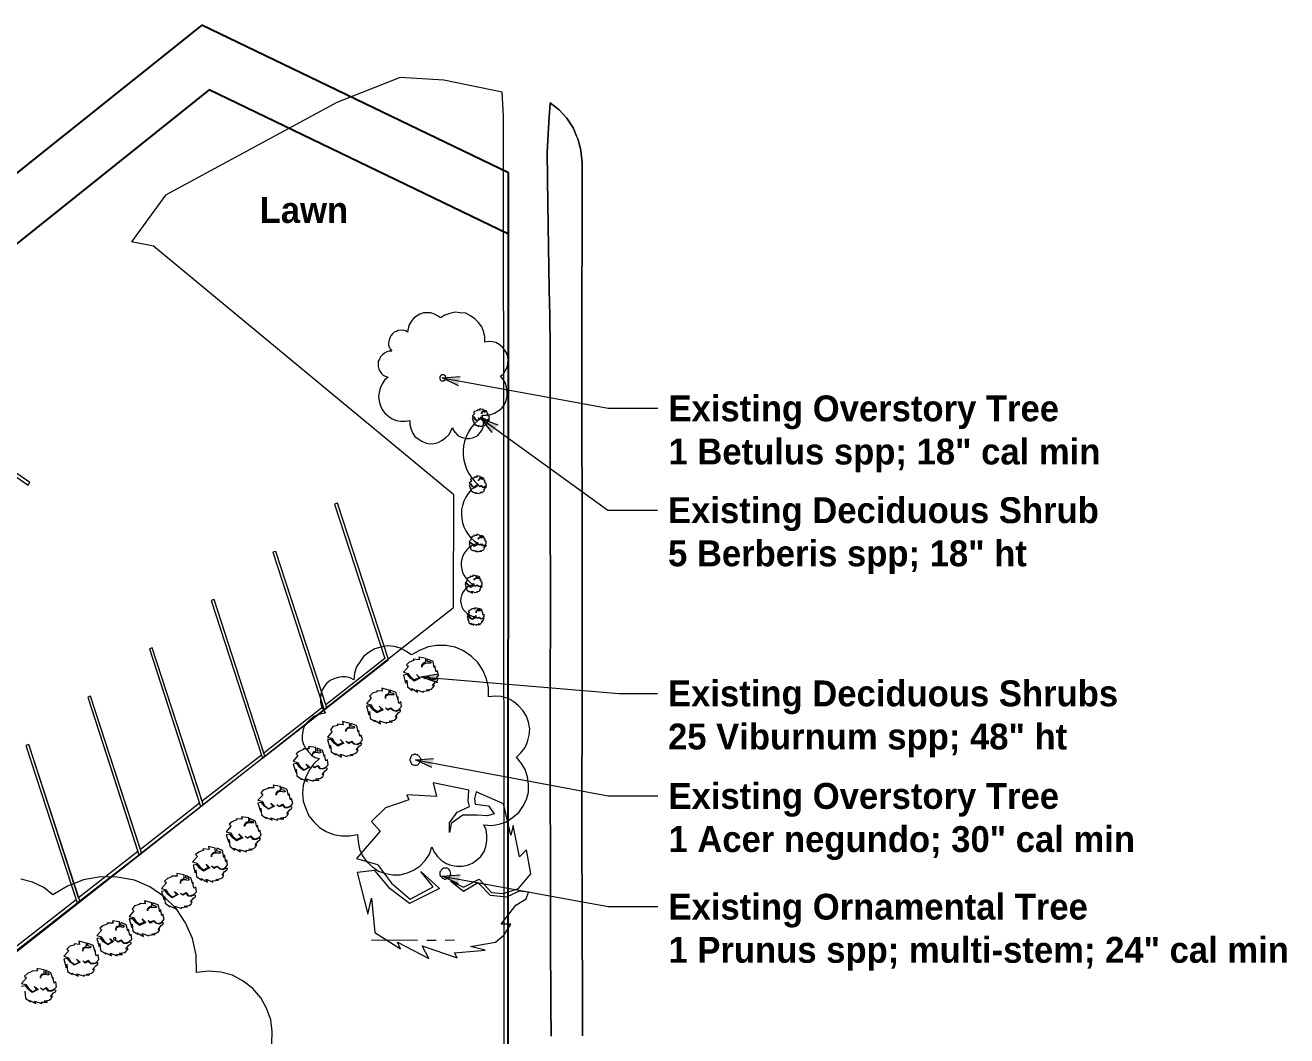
# Model space of a CAD drawing. Header units: feet. Extents: x 2366571 to 2367139, y 711991 to 712371.
# Drawn here: x 2366983.5 to 2367120.5, y 712261.7 to 712371.4 of the extents above; entities that cross this region are included whole.
import ezdxf

# ---------------------------------------------------------------- set-up
doc = ezdxf.new("R2010")
doc.units = ezdxf.units.FT
doc.header["$MEASUREMENT"] = 0
for name, color, linetype in [('C-PRKG-CURB', 255, 'Continuous'), ('C-PRKG-STRP', 190, 'Continuous'), ('C-PROP-LINE', 230, 'Continuous'), ('C-TOPO', 7, 'Continuous')]:
    doc.layers.add(name, color=color, linetype=linetype)
doc.layers.add('G-ANNO-TEXT', color=231, linetype='Continuous', lineweight=9)
doc.layers.add('PDF_Geometry', color=1, linetype='Continuous', lineweight=9)
doc.styles.add('Century Gothic_B', font='GOTHICB.TTF', dxfattribs={"height": 33.75})

# ---------------------------------------------------------------- blocks, each defined once
blk = doc.blocks.new('Family - ___-1442676-SITE PLAN')
at = {"layer": 'C-PROP-LINE'}
for p, q in [((-924.2, 14353.7), (-4154.5, 11776)), ((-534.1, 14165.8), (-924.2, 14353.7))]:
    blk.add_line(p, q, dxfattribs=at)
blk = doc.blocks.new('Family - ___-1416994-SITE PLAN')
at = {"layer": 'C-PROP-LINE'}
for p, q in [((-933.8, 14438.2), (-4387, 11682.6)), ((-534.1, 14245.7), (-933.8, 14438.2)), ((-534.1, 14196.2), (-534.1, 14245.7)), ((-534.1, 14193.5), (-534.1, 14196.2)), ((-534.6, 10205.4), (-534.1, 14193.5))]:
    blk.add_line(p, q, dxfattribs=at)

msp = doc.modelspace()

# ---------------------------------------------------------------- hatches: boundary and pattern name
at = {"layer": 'G-ANNO-TEXT', "lineweight": 5}
for points in [[(2367028.79, 712333.12), (2367030.73, 712333.27), (2367030.55, 712332.28)], [(2367033, 712328.71), (2367034.81, 712328.02), (2367034.22, 712327.21)], [(2367026.47, 712300.64), (2367028.38, 712300.99), (2367028.3, 712299.99)], [(2367025.89, 712291.62), (2367027.83, 712291.78), (2367027.65, 712290.79)], [(2367028.79, 712278.98), (2367030.73, 712279.14), (2367030.55, 712278.15)]]:
    msp.add_hatch(color=1, dxfattribs=at).paths.add_polyline_path(points, flags=0)

# ---------------------------------------------------------------- linework, layer by layer
at = {"layer": 'C-PRKG-CURB', "color": 1, "lineweight": 5, "flags": 128}
for points in [[(2367035.29, 712364.16), (2367028.97, 712365.46), (2367024.21, 712365.74), (2367017.34, 712363.03), (2366998.72, 712352.96), (2366995.03, 712347.91)], [(2367035.57, 712192.33), (2367035.45, 712361.58), (2367035.29, 712364.16)], [(2366917.13, 712219.32), (2367030, 712308.18), (2367030.04, 712320.44), (2366997.41, 712347.42), (2366995.03, 712347.91)]]:
    msp.add_lwpolyline(points, dxfattribs=at)
at = {"layer": 'C-PRKG-STRP', "color": 1, "lineweight": 5}
for p, q in [((2366983.99, 712321.75), (2366969.26, 712331.89)), ((2366969.26, 712331.48), (2366983.8, 712321.48)), ((2366983.8, 712321.48), (2366983.99, 712321.75)), ((2367017.41, 712319.52), (2367017.09, 712319.42)), ((2367017.09, 712319.42), (2367022.55, 712302.64)), ((2367022.93, 712302.52), (2367017.41, 712319.52)), ((2367010.7, 712314.28), (2367010.38, 712314.18)), ((2367010.7, 712314.28), (2367010.38, 712314.18)), ((2367010.38, 712314.18), (2367015.95, 712297.06)), ((2367010.38, 712314.18), (2367015.84, 712297.4)), ((2367016.12, 712297.61), (2367010.7, 712314.28)), ((2367016.23, 712297.28), (2367010.7, 712314.28)), ((2367003.99, 712309.04), (2367003.67, 712308.93)), ((2367003.99, 712309.04), (2367003.67, 712308.93)), ((2367003.67, 712308.93), (2367009.24, 712291.82)), ((2367003.67, 712308.93), (2367009.13, 712292.15)), ((2367009.41, 712292.37), (2367003.99, 712309.04)), ((2367009.52, 712292.03), (2367003.99, 712309.04)), ((2366997.28, 712303.79), (2366996.97, 712303.69)), ((2366997.28, 712303.79), (2366996.97, 712303.69)), ((2366996.97, 712303.69), (2367002.53, 712286.57)), ((2366996.97, 712303.69), (2367002.42, 712286.91)), ((2367002.7, 712287.13), (2366997.28, 712303.79)), ((2367002.81, 712286.79), (2366997.28, 712303.79)), ((2367015.95, 712297.06), (2367022.93, 712302.52)), ((2367022.55, 712302.64), (2367016.12, 712297.61)), ((2366990.58, 712298.55), (2366990.26, 712298.45)), ((2366990.58, 712298.55), (2366990.26, 712298.45)), ((2366990.26, 712298.45), (2366995.82, 712281.33)), ((2366990.26, 712298.45), (2366995.71, 712281.67)), ((2366995.99, 712281.89), (2366990.58, 712298.55)), ((2366996.1, 712281.55), (2366990.58, 712298.55)), ((2367009.24, 712291.82), (2367016.23, 712297.28)), ((2367015.84, 712297.4), (2367009.41, 712292.37)), ((2366983.87, 712293.31), (2366983.55, 712293.21)), ((2366983.87, 712293.31), (2366983.55, 712293.21)), ((2366983.55, 712293.21), (2366989.11, 712276.09)), ((2366983.55, 712293.21), (2366989, 712276.43)), ((2366989.28, 712276.65), (2366983.87, 712293.31)), ((2366989.39, 712276.31), (2366983.87, 712293.31)), ((2367002.53, 712286.57), (2367009.52, 712292.03)), ((2367009.13, 712292.15), (2367002.7, 712287.13)), ((2366995.82, 712281.33), (2367002.81, 712286.79)), ((2367002.42, 712286.91), (2366995.99, 712281.89)), ((2366989.11, 712276.09), (2366996.1, 712281.55)), ((2366995.71, 712281.67), (2366989.28, 712276.65)), ((2366982.41, 712270.85), (2366989.39, 712276.31)), ((2366989, 712276.43), (2366982.58, 712271.4))]:
    msp.add_line(p, q, dxfattribs=at)
at = {"layer": 'C-TOPO', "color": 1, "lineweight": 5}
for p, q in [((2367040.46, 712362.38), (2367040.41, 712361.51)), ((2367040.41, 712361.51), (2367040.46, 712362.38)), ((2367040.5, 712362.99), (2367040.46, 712362.38)), ((2367040.46, 712362.38), (2367040.5, 712362.99)), ((2367041.49, 712362.24), (2367040.5, 712362.99)), ((2367040.5, 712362.99), (2367041.49, 712362.24)), ((2367042.33, 712361.33), (2367041.49, 712362.24)), ((2367041.49, 712362.24), (2367042.33, 712361.33)), ((2367040.41, 712361.51), (2367040.18, 712357.63)), ((2367040.18, 712357.63), (2367040.41, 712361.51)), ((2367042.99, 712360.28), (2367042.33, 712361.33)), ((2367042.33, 712361.33), (2367042.99, 712360.28)), ((2367043.1, 712360.02), (2367042.99, 712360.28)), ((2367042.99, 712360.28), (2367043.1, 712360.02)), ((2367043.38, 712359.37), (2367043.1, 712360.02)), ((2367043.1, 712360.02), (2367043.38, 712359.37)), ((2367043.5, 712359.08), (2367043.38, 712359.37)), ((2367043.38, 712359.37), (2367043.5, 712359.08)), ((2367043.64, 712358.58), (2367043.5, 712359.08)), ((2367043.5, 712359.08), (2367043.64, 712358.58)), ((2367043.84, 712357.83), (2367043.64, 712358.58)), ((2367043.64, 712358.58), (2367043.84, 712357.83)), ((2367043.99, 712356.54), (2367043.84, 712357.83)), ((2367043.84, 712357.83), (2367043.99, 712356.54)), ((2367040.18, 712357.63), (2367040.26, 712352.02)), ((2367040.26, 712352.02), (2367040.18, 712357.63)), ((2367043.99, 712354.34), (2367043.99, 712356.54)), ((2367043.99, 712356.54), (2367043.99, 712354.34)), ((2367043.93, 712336.33), (2367043.99, 712354.21)), ((2367043.99, 712354.21), (2367043.93, 712336.33)), ((2367043.99, 712354.21), (2367043.99, 712354.34)), ((2367043.99, 712354.34), (2367043.99, 712354.21)), ((2367040.26, 712352.02), (2367040.4, 712342.78)), ((2367040.4, 712342.78), (2367040.26, 712352.02)), ((2367040.4, 712342.78), (2367040.41, 712342.09)), ((2367040.41, 712342.09), (2367040.4, 712342.78)), ((2367040.41, 712342.09), (2367040.42, 712341.89)), ((2367040.42, 712341.89), (2367040.41, 712342.09)), ((2367040.42, 712341.89), (2367040.46, 712339.31)), ((2367040.46, 712339.31), (2367040.42, 712341.89)), ((2367040.46, 712339.31), (2367040.49, 712337.03)), ((2367040.49, 712337.03), (2367040.46, 712339.31)), ((2367040.49, 712337.03), (2367040.5, 712336.41)), ((2367040.5, 712336.41), (2367040.49, 712337.03)), ((2367040.5, 712336.41), (2367040.5, 712336.33)), ((2367040.5, 712336.33), (2367040.5, 712336.41)), ((2367040.5, 712336.33), (2367040.5, 712335.14)), ((2367040.5, 712335.14), (2367040.5, 712336.33)), ((2367043.94, 712334.19), (2367043.93, 712336.33)), ((2367043.93, 712336.33), (2367043.94, 712334.19)), ((2367040.5, 712335.14), (2367040.51, 712331.01)), ((2367040.51, 712331.01), (2367040.5, 712335.14)), ((2367043.94, 712331.77), (2367043.94, 712334.19)), ((2367043.94, 712334.19), (2367043.94, 712331.77)), ((2367043.96, 712325.31), (2367043.94, 712331.77)), ((2367043.94, 712331.77), (2367043.96, 712325.31)), ((2367040.51, 712331.01), (2367040.51, 712330.8)), ((2367040.51, 712330.8), (2367040.51, 712331.01)), ((2367040.51, 712330.8), (2367040.51, 712330.21)), ((2367040.51, 712330.21), (2367040.51, 712330.8)), ((2367040.51, 712330.21), (2367040.51, 712324.53)), ((2367040.51, 712324.53), (2367040.51, 712330.21)), ((2367043.97, 712321.57), (2367043.96, 712325.31)), ((2367043.96, 712325.31), (2367043.97, 712321.57)), ((2367040.51, 712324.53), (2367040.52, 712321.32)), ((2367040.52, 712321.32), (2367040.51, 712324.53)), ((2367040.52, 712321.32), (2367040.52, 712320.39)), ((2367040.52, 712320.39), (2367040.52, 712321.32)), ((2367043.97, 712321.11), (2367043.97, 712321.57)), ((2367043.97, 712321.57), (2367043.97, 712321.11)), ((2367043.98, 712317.42), (2367043.97, 712321.11)), ((2367043.97, 712321.11), (2367043.98, 712317.42)), ((2367040.52, 712320.39), (2367040.52, 712317.39)), ((2367040.52, 712317.39), (2367040.52, 712320.39)), ((2367040.52, 712317.39), (2367040.52, 712316.27)), ((2367040.52, 712316.27), (2367040.52, 712317.39)), ((2367043.98, 712317.29), (2367043.98, 712317.42)), ((2367043.98, 712317.42), (2367043.98, 712317.29)), ((2367043.99, 712311.59), (2367043.98, 712317.29)), ((2367043.98, 712317.29), (2367043.99, 712311.59)), ((2367040.52, 712316.27), (2367040.53, 712311.52)), ((2367040.53, 712311.52), (2367040.52, 712316.27)), ((2367040.53, 712311.52), (2367040.53, 712309.54)), ((2367040.53, 712309.54), (2367040.53, 712311.52)), ((2367043.98, 712303.86), (2367043.99, 712311.59)), ((2367043.99, 712311.59), (2367043.98, 712303.86)), ((2367040.53, 712309.54), (2367040.53, 712304.52)), ((2367040.53, 712304.52), (2367040.53, 712309.54)), ((2367040.53, 712304.52), (2367040.52, 712302.85)), ((2367040.52, 712302.85), (2367040.53, 712304.52)), ((2367043.97, 712299.6), (2367043.98, 712303.86)), ((2367043.98, 712303.86), (2367043.97, 712299.6)), ((2367040.52, 712302.85), (2367040.52, 712299.52)), ((2367040.52, 712299.52), (2367040.52, 712302.85)), ((2367040.52, 712299.52), (2367040.52, 712287.57)), ((2367040.52, 712287.57), (2367040.52, 712299.52)), ((2367043.97, 712298.79), (2367043.97, 712299.6)), ((2367043.97, 712299.6), (2367043.97, 712298.79)), ((2367043.95, 712286.74), (2367043.97, 712297.49)), ((2367043.97, 712297.49), (2367043.95, 712286.74)), ((2367043.97, 712297.49), (2367043.97, 712298.79)), ((2367043.97, 712298.79), (2367043.97, 712297.49)), ((2367040.52, 712287.57), (2367040.52, 712286.7)), ((2367040.52, 712286.7), (2367040.52, 712287.57)), ((2367040.52, 712286.7), (2367040.53, 712282.5)), ((2367040.53, 712282.5), (2367040.52, 712286.7)), ((2367043.95, 712285.62), (2367043.95, 712286.74)), ((2367043.95, 712286.74), (2367043.95, 712285.62)), ((2367043.95, 712285.61), (2367043.95, 712285.62)), ((2367043.95, 712285.62), (2367043.95, 712285.61)), ((2367043.95, 712285.58), (2367043.95, 712285.61)), ((2367043.95, 712285.61), (2367043.95, 712285.58)), ((2367043.99, 712272.97), (2367043.95, 712285.58)), ((2367043.95, 712285.58), (2367043.99, 712272.97)), ((2367040.53, 712282.5), (2367040.56, 712272.54)), ((2367040.56, 712272.54), (2367040.53, 712282.5)), ((2367044, 712270.96), (2367043.99, 712272.97)), ((2367043.99, 712272.97), (2367044, 712270.96)), ((2367040.56, 712272.54), (2367040.59, 712264.99)), ((2367040.59, 712264.99), (2367040.56, 712272.54)), ((2367044.01, 712268.9), (2367044, 712270.96)), ((2367044, 712270.96), (2367044.01, 712268.9)), ((2367044.03, 712261.66), (2367044.01, 712268.9)), ((2367044.01, 712268.9), (2367044.03, 712261.66)), ((2367040.59, 712264.99), (2367040.6, 712261.61)), ((2367040.6, 712261.61), (2367040.59, 712264.99))]:
    msp.add_line(p, q, dxfattribs=at)
at = {"layer": 'G-ANNO-TEXT', "color": 1, "lineweight": 5}
for p, q in [((2367028.79, 712333.12), (2367030.73, 712333.27)), ((2367030.55, 712332.28), (2367028.79, 712333.12)), ((2367028.79, 712333.12), (2367046.81, 712329.82)), ((2367046.81, 712329.82), (2367052.22, 712329.82)), ((2367033, 712328.71), (2367034.81, 712328.02)), ((2367034.22, 712327.21), (2367033, 712328.71)), ((2367033, 712328.71), (2367046.76, 712318.76)), ((2367046.76, 712318.76), (2367052.17, 712318.76)), ((2367026.47, 712300.64), (2367028.38, 712300.99)), ((2367028.3, 712299.99), (2367026.47, 712300.64)), ((2367026.47, 712300.64), (2367048.01, 712298.85)), ((2367048.01, 712298.85), (2367052.17, 712298.85)), ((2367025.89, 712291.62), (2367027.83, 712291.78)), ((2367027.65, 712290.79), (2367025.89, 712291.62)), ((2367025.89, 712291.62), (2367046.81, 712287.71)), ((2367046.81, 712287.71), (2367052.22, 712287.71)), ((2367028.79, 712278.98), (2367030.73, 712279.14)), ((2367030.55, 712278.15), (2367028.79, 712278.98)), ((2367028.79, 712278.98), (2367046.81, 712275.69)), ((2367046.81, 712275.69), (2367052.22, 712275.69))]:
    msp.add_line(p, q, dxfattribs=at)
for centre, radius, start, end in [((2367035.64, 712325.03), 4.59, 126.2233, 229.3113), ((2367034.61, 712318.34), 3.75, 122.0887, 238.0781), ((2367033.24, 712312.84), 2.4, 104.8185, 244.0192), ((2367032.55, 712308.95), 1.77, 101.6895, 263.4413)]:
    msp.add_arc(centre, radius, start, end, dxfattribs=at)
at = {"layer": 'PDF_Geometry', "color": 1, "lineweight": 5}
for p, q in [((2367021.11, 712272.07), (2367026.11, 712272.04)), ((2367027.11, 712272.05), (2367028.11, 712272.05)), ((2367029.11, 712272.06), (2367030.11, 712272.07))]:
    msp.add_line(p, q, dxfattribs=at)
at = {"layer": 'PDF_Geometry', "color": 1, "lineweight": 5, "flags": 128}
for points in [[(2367025.27, 712328.5), (2367025.27, 712328.04), (2367025.41, 712327.57), (2367025.55, 712327.17), (2367025.82, 712326.77), (2367026.15, 712326.51), (2367026.55, 712326.24), (2367027.02, 712326.05), (2367027.42, 712325.98), (2367027.89, 712325.99), (2367028.35, 712326.12), (2367028.75, 712326.33), (2367029.15, 712326.6), (2367029.48, 712326.93), (2367029.68, 712327.27), (2367029.88, 712327.73), (2367030.01, 712327.4), (2367030.21, 712327.14), (2367030.48, 712326.87), (2367030.75, 712326.74), (2367031.08, 712326.61), (2367031.42, 712326.54), (2367031.75, 712326.55), (2367032.08, 712326.62), (2367032.42, 712326.75), (2367032.68, 712326.89), (2367032.88, 712327.15), (2367033.08, 712327.42), (2367033.21, 712327.76), (2367033.27, 712328.09), (2367033.27, 712328.42), (2367033.2, 712328.76), (2367033.13, 712329.09), (2367033.6, 712329.09), (2367034.07, 712329.16), (2367034.47, 712329.3), (2367034.93, 712329.57), (2367035.26, 712329.84), (2367035.53, 712330.24), (2367035.72, 712330.64), (2367035.85, 712331.11), (2367035.85, 712331.57), (2367035.78, 712332.11), (2367035.64, 712332.51), (2367035.44, 712332.9), (2367035.11, 712333.3), (2367035.44, 712333.57), (2367035.63, 712333.91), (2367035.83, 712334.24), (2367035.9, 712334.64), (2367035.96, 712335.04), (2367035.89, 712335.44), (2367035.75, 712335.84), (2367035.55, 712336.17), (2367035.28, 712336.5), (2367034.95, 712336.77), (2367034.61, 712336.97), (2367034.21, 712337.03), (2367033.81, 712337.09), (2367033.41, 712337.02), (2367033.41, 712337.62), (2367033.27, 712338.16), (2367033.07, 712338.69), (2367032.73, 712339.15), (2367032.33, 712339.55), (2367031.86, 712339.88), (2367031.33, 712340.14), (2367030.73, 712340.21), (2367030.19, 712340.27), (2367029.59, 712340.13), (2367029.06, 712339.93), (2367028.6, 712339.66), (2367028.26, 712339.86), (2367027.93, 712340.05), (2367027.53, 712340.18), (2367026.73, 712340.18), (2367026.33, 712340.04), (2367025.99, 712339.84), (2367025.66, 712339.57), (2367025.4, 712339.24), (2367025.2, 712338.9), (2367025.07, 712338.5), (2367025.01, 712338.1), (2367024.81, 712338.23), (2367024.54, 712338.3), (2367024, 712338.29), (2367023.81, 712338.16), (2367023.54, 712338.09), (2367023.34, 712337.89), (2367023.21, 712337.69), (2367023.08, 712337.49), (2367023.01, 712337.22), (2367022.95, 712336.95), (2367022.95, 712336.69), (2367023.02, 712336.49), (2367023.15, 712336.22), (2367023.29, 712336.02), (2367023.02, 712336.02), (2367022.75, 712335.95), (2367022.49, 712335.82), (2367022.29, 712335.62), (2367022.09, 712335.42), (2367021.96, 712335.15), (2367021.83, 712334.95), (2367021.83, 712334.35), (2367021.9, 712334.08), (2367022.03, 712333.81), (2367022.17, 712333.62), (2367022.37, 712333.42), (2367022.64, 712333.29), (2367022.91, 712333.22), (2367022.51, 712332.88), (2367022.24, 712332.48), (2367022.05, 712332.01), (2367021.92, 712331.55), (2367021.85, 712331.08), (2367021.92, 712330.61), (2367022.06, 712330.08), (2367022.26, 712329.68), (2367022.53, 712329.28), (2367022.93, 712328.95), (2367023.34, 712328.69), (2367023.8, 712328.49), (2367024.27, 712328.43), (2367024.74, 712328.43)], [(2367029.17, 712333.13), (2367029.17, 712333.26), (2367029.1, 712333.33), (2367029.1, 712333.4), (2367029.04, 712333.39), (2367028.97, 712333.46), (2367028.7, 712333.46), (2367028.64, 712333.39), (2367028.57, 712333.32), (2367028.57, 712333.26), (2367028.51, 712333.26), (2367028.51, 712333.06), (2367028.57, 712332.99), (2367028.57, 712332.93), (2367028.64, 712332.86), (2367028.71, 712332.79), (2367028.91, 712332.79), (2367028.97, 712332.86), (2367029.04, 712332.86), (2367029.11, 712332.93), (2367029.17, 712333)], [(2367033.44, 712327.97), (2367033.24, 712327.96), (2367033.5, 712328.03), (2367033.63, 712328.1), (2367033.7, 712328.23), (2367033.57, 712328.23), (2367033.77, 712328.43), (2367033.83, 712328.5), (2367033.9, 712328.57), (2367033.76, 712328.57), (2367033.63, 712328.5), (2367033.5, 712328.5), (2367033.3, 712328.7), (2367033.16, 712328.56), (2367033.03, 712328.7), (2367033.16, 712328.63), (2367033.36, 712328.7), (2367033.5, 712328.57), (2367033.63, 712328.57), (2367033.76, 712328.63), (2367033.9, 712328.77), (2367033.83, 712329.03), (2367033.76, 712328.97), (2367033.69, 712329.3), (2367033.69, 712329.17), (2367033.63, 712329.5), (2367033.29, 712329.63), (2367033.29, 712329.5), (2367033.43, 712329.5), (2367033.49, 712329.43), (2367033.43, 712329.37), (2367033.29, 712329.43), (2367033.16, 712329.43), (2367033.03, 712329.3), (2367033.03, 712329.23), (2367033.03, 712329.3), (2367033.09, 712329.43), (2367033.23, 712329.5), (2367033.22, 712329.7), (2367032.82, 712329.76), (2367032.89, 712329.63), (2367032.56, 712329.63), (2367032.56, 712329.56), (2367032.29, 712329.49), (2367032.16, 712329.36), (2367032.29, 712329.22), (2367032.03, 712328.96), (2367032.23, 712328.89), (2367032.36, 712328.69), (2367032.57, 712328.49), (2367032.83, 712328.63), (2367032.7, 712328.76), (2367032.9, 712328.63), (2367032.57, 712328.43), (2367032.36, 712328.62), (2367032.23, 712328.82), (2367032.03, 712328.76), (2367032.17, 712328.36), (2367032.17, 712328.49), (2367032.23, 712328.16), (2367032.5, 712327.96), (2367032.43, 712328.03), (2367032.77, 712327.83), (2367032.7, 712327.96), (2367033.1, 712327.83), (2367033.1, 712327.9)], [(2367033.03, 712328.76), (2367033.03, 712328.83), (2367032.9, 712328.83), (2367032.9, 712328.76), (2367032.96, 712328.7), (2367033.03, 712328.7)], [(2367033.12, 712320.69), (2367032.92, 712320.69), (2367033.19, 712320.76), (2367033.32, 712320.82), (2367033.39, 712320.96), (2367033.25, 712320.96), (2367033.45, 712321.16), (2367033.52, 712321.22), (2367033.59, 712321.29), (2367033.45, 712321.29), (2367033.32, 712321.22), (2367033.19, 712321.22), (2367032.98, 712321.42), (2367032.85, 712321.29), (2367032.72, 712321.42), (2367032.85, 712321.35), (2367033.05, 712321.42), (2367033.19, 712321.29), (2367033.32, 712321.29), (2367033.45, 712321.36), (2367033.58, 712321.49), (2367033.52, 712321.76), (2367033.45, 712321.69), (2367033.38, 712322.02), (2367033.38, 712321.89), (2367033.31, 712322.22), (2367032.98, 712322.35), (2367032.98, 712322.22), (2367033.11, 712322.22), (2367033.18, 712322.16), (2367033.11, 712322.09), (2367032.98, 712322.15), (2367032.85, 712322.15), (2367032.71, 712322.02), (2367032.71, 712321.95), (2367032.71, 712322.02), (2367032.78, 712322.15), (2367032.91, 712322.22), (2367032.91, 712322.42), (2367032.51, 712322.48), (2367032.58, 712322.35), (2367032.25, 712322.35), (2367032.25, 712322.28), (2367031.98, 712322.21), (2367031.85, 712322.08), (2367031.98, 712321.95), (2367031.72, 712321.68), (2367031.92, 712321.61), (2367032.05, 712321.41), (2367032.25, 712321.22), (2367032.52, 712321.35), (2367032.38, 712321.48), (2367032.59, 712321.35), (2367032.25, 712321.15), (2367032.05, 712321.35), (2367031.92, 712321.55), (2367031.72, 712321.48), (2367031.85, 712321.08), (2367031.85, 712321.21), (2367031.92, 712320.88), (2367032.19, 712320.68), (2367032.12, 712320.75), (2367032.46, 712320.55), (2367032.39, 712320.68), (2367032.79, 712320.55), (2367032.79, 712320.62)], [(2367032.72, 712321.49), (2367032.72, 712321.55), (2367032.58, 712321.55), (2367032.58, 712321.48), (2367032.65, 712321.42), (2367032.72, 712321.42)], [(2367033.1, 712314.29), (2367032.97, 712314.35), (2367033.23, 712314.42), (2367033.3, 712314.49), (2367033.36, 712314.62), (2367033.3, 712314.62), (2367033.43, 712314.82), (2367033.56, 712314.89), (2367033.56, 712314.96), (2367033.49, 712314.96), (2367033.3, 712314.89), (2367033.16, 712314.89), (2367033.03, 712315.02), (2367032.83, 712314.95), (2367032.69, 712315.09), (2367032.83, 712315.02), (2367033.03, 712315.09), (2367033.16, 712314.96), (2367033.43, 712314.96), (2367033.56, 712315.16), (2367033.56, 712315.42), (2367033.49, 712315.36), (2367033.42, 712315.69), (2367033.36, 712315.56), (2367033.29, 712315.89), (2367033.02, 712316.02), (2367032.95, 712315.95), (2367032.96, 712315.89), (2367033.16, 712315.89), (2367033.22, 712315.82), (2367033.09, 712315.75), (2367032.82, 712315.75), (2367032.76, 712315.69), (2367032.69, 712315.62), (2367032.69, 712315.69), (2367032.82, 712315.82), (2367032.96, 712315.89), (2367032.89, 712315.95), (2367032.89, 712316.02), (2367032.55, 712316.15), (2367032.55, 712316.02), (2367032.22, 712316.02), (2367032.29, 712315.95), (2367032.02, 712315.88), (2367031.89, 712315.68), (2367031.96, 712315.61), (2367031.69, 712315.35), (2367031.89, 712315.21), (2367032.09, 712315.01), (2367032.3, 712314.88), (2367032.56, 712315.02), (2367032.43, 712315.15), (2367032.63, 712315.02), (2367032.3, 712314.82), (2367032.09, 712315.01), (2367031.89, 712315.21), (2367031.69, 712315.15), (2367031.83, 712314.68), (2367031.83, 712314.88), (2367031.9, 712314.48), (2367032.17, 712314.35), (2367032.16, 712314.42), (2367032.5, 712314.22), (2367032.43, 712314.35), (2367032.77, 712314.22), (2367032.77, 712314.29)], [(2367032.69, 712315.15), (2367032.69, 712315.22), (2367032.63, 712315.22), (2367032.63, 712315.09), (2367032.69, 712315.09)], [(2367032.66, 712309.89), (2367032.53, 712309.88), (2367032.79, 712309.95), (2367032.86, 712310.02), (2367032.93, 712310.15), (2367032.86, 712310.15), (2367032.99, 712310.35), (2367033.12, 712310.42), (2367033.12, 712310.49), (2367033.06, 712310.49), (2367032.86, 712310.42), (2367032.72, 712310.49), (2367032.59, 712310.62), (2367032.39, 712310.48), (2367032.26, 712310.62), (2367032.39, 712310.55), (2367032.59, 712310.62), (2367032.72, 712310.49), (2367032.86, 712310.49), (2367032.99, 712310.55), (2367033.12, 712310.69), (2367033.12, 712310.95), (2367033.06, 712310.89), (2367032.99, 712311.22), (2367032.92, 712311.09), (2367032.85, 712311.49), (2367032.58, 712311.62), (2367032.52, 712311.48), (2367032.72, 712311.42), (2367032.79, 712311.35), (2367032.39, 712311.35), (2367032.32, 712311.28), (2367032.25, 712311.15), (2367032.25, 712311.28), (2367032.39, 712311.35), (2367032.52, 712311.42), (2367032.45, 712311.48), (2367032.45, 712311.62), (2367032.12, 712311.68), (2367032.12, 712311.55), (2367031.78, 712311.55), (2367031.85, 712311.48), (2367031.58, 712311.41), (2367031.45, 712311.28), (2367031.52, 712311.14), (2367031.26, 712310.88), (2367031.46, 712310.81), (2367031.66, 712310.61), (2367031.86, 712310.41), (2367032.12, 712310.55), (2367031.99, 712310.75), (2367032.19, 712310.55), (2367031.86, 712310.35), (2367031.66, 712310.55), (2367031.46, 712310.74), (2367031.26, 712310.74), (2367031.39, 712310.28), (2367031.39, 712310.41), (2367031.46, 712310.08), (2367031.73, 712309.88), (2367031.73, 712309.95), (2367032.06, 712309.75), (2367031.99, 712309.95), (2367032.33, 712309.82)], [(2367032.26, 712310.68), (2367032.26, 712310.75), (2367032.19, 712310.75), (2367032.19, 712310.62), (2367032.26, 712310.62)], [(2367032.89, 712306.35), (2367032.69, 712306.42), (2367032.95, 712306.42), (2367033.08, 712306.55), (2367033.15, 712306.62), (2367033.02, 712306.62), (2367033.22, 712306.82), (2367033.28, 712306.89), (2367033.35, 712307.02), (2367033.21, 712307.02), (2367033.08, 712306.95), (2367032.95, 712306.95), (2367032.81, 712307.09), (2367032.61, 712307.02), (2367032.48, 712307.08), (2367032.61, 712307.02), (2367032.81, 712307.15), (2367032.95, 712307.02), (2367033.08, 712306.95), (2367033.21, 712307.02), (2367033.35, 712307.22), (2367033.35, 712307.42), (2367033.21, 712307.36), (2367033.14, 712307.69), (2367033.14, 712307.62), (2367033.07, 712307.95), (2367032.74, 712308.09), (2367032.74, 712307.95), (2367032.87, 712307.95), (2367032.94, 712307.82), (2367032.61, 712307.82), (2367032.48, 712307.75), (2367032.48, 712307.62), (2367032.48, 712307.75), (2367032.54, 712307.88), (2367032.67, 712307.95), (2367032.67, 712308.09), (2367032.27, 712308.15), (2367032.34, 712308.02), (2367032.01, 712308.08), (2367032.01, 712308.01), (2367031.81, 712307.88), (2367031.61, 712307.74), (2367031.74, 712307.68), (2367031.48, 712307.34), (2367031.68, 712307.28), (2367031.81, 712307.08), (2367032.08, 712306.95), (2367032.28, 712307.08), (2367032.15, 712307.21), (2367032.35, 712307.02), (2367032.02, 712306.88), (2367031.81, 712307.01), (2367031.68, 712307.21), (2367031.48, 712307.21), (2367031.62, 712306.74), (2367031.61, 712306.94), (2367031.68, 712306.55), (2367031.95, 712306.35), (2367031.88, 712306.48), (2367032.22, 712306.28), (2367032.15, 712306.42), (2367032.55, 712306.28), (2367032.55, 712306.35)], [(2367032.48, 712307.22), (2367032.48, 712307.28), (2367032.41, 712307.28), (2367032.41, 712307.22), (2367032.35, 712307.22), (2367032.35, 712307.15), (2367032.48, 712307.15)], [(2367019.57, 712283.53), (2367019.64, 712282.73), (2367019.78, 712281.93), (2367020.12, 712281.2), (2367020.59, 712280.54), (2367021.19, 712280.01), (2367021.86, 712279.55), (2367022.6, 712279.28), (2367023.4, 712279.16), (2367024.2, 712279.16), (2367025, 712279.37), (2367025.73, 712279.7), (2367026.39, 712280.11), (2367026.92, 712280.71), (2367027.39, 712281.38), (2367027.65, 712282.18), (2367027.92, 712281.59), (2367028.25, 712281.12), (2367028.66, 712280.72), (2367029.19, 712280.39), (2367029.73, 712280.2), (2367030.33, 712280.07), (2367030.93, 712280.07), (2367031.53, 712280.21), (2367032.06, 712280.41), (2367032.52, 712280.75), (2367032.99, 712281.15), (2367033.32, 712281.69), (2367033.51, 712282.22), (2367033.64, 712282.82), (2367033.64, 712283.42), (2367033.57, 712284.02), (2367033.3, 712284.56), (2367034.17, 712284.49), (2367034.96, 712284.63), (2367035.76, 712284.91), (2367036.43, 712285.38), (2367037.09, 712285.91), (2367037.55, 712286.58), (2367037.95, 712287.32), (2367038.14, 712288.12), (2367038.14, 712288.99), (2367038.06, 712289.79), (2367037.79, 712290.59), (2367037.39, 712291.25), (2367036.85, 712291.91), (2367037.31, 712292.38), (2367037.78, 712292.99), (2367038.04, 712293.59), (2367038.23, 712294.32), (2367038.3, 712294.99), (2367038.16, 712295.72), (2367037.95, 712296.39), (2367037.55, 712296.98), (2367037.08, 712297.51), (2367036.54, 712297.98), (2367035.94, 712298.31), (2367035.2, 712298.5), (2367034.54, 712298.56), (2367033.8, 712298.49), (2367033.8, 712299.49), (2367033.59, 712300.42), (2367033.19, 712301.36), (2367032.65, 712302.22), (2367031.91, 712302.88), (2367031.1, 712303.47), (2367030.17, 712303.87), (2367029.17, 712304.06), (2367028.17, 712304.05), (2367027.24, 712303.92), (2367026.3, 712303.51), (2367025.44, 712303.04), (2367024.84, 712303.43), (2367024.24, 712303.76), (2367023.57, 712303.96), (2367022.83, 712304.02), (2367022.1, 712303.88), (2367021.44, 712303.68), (2367020.84, 712303.34), (2367020.24, 712302.87), (2367019.85, 712302.33), (2367019.45, 712301.73), (2367019.25, 712301.06), (2367019.19, 712300.33), (2367018.79, 712300.53), (2367018.32, 712300.66), (2367017.86, 712300.65), (2367017.46, 712300.58), (2367016.99, 712300.45), (2367016.59, 712300.24), (2367016.26, 712299.98), (2367016, 712299.64), (2367015.73, 712299.24), (2367015.6, 712298.77), (2367015.54, 712298.37), (2367015.54, 712297.9), (2367015.68, 712297.44), (2367015.88, 712297.04), (2367016.08, 712296.71), (2367015.62, 712296.64), (2367015.15, 712296.5), (2367014.75, 712296.3), (2367014.35, 712295.96), (2367014.02, 712295.63), (2367013.76, 712295.23), (2367013.63, 712294.76), (2367013.57, 712294.29), (2367013.57, 712293.76), (2367013.71, 712293.29), (2367013.91, 712292.89), (2367014.24, 712292.49), (2367014.58, 712292.16), (2367014.98, 712291.9), (2367015.45, 712291.77), (2367014.79, 712291.17), (2367014.32, 712290.5), (2367013.93, 712289.69), (2367013.67, 712288.89), (2367013.61, 712288.02), (2367013.68, 712287.16), (2367013.95, 712286.36), (2367014.29, 712285.56), (2367014.83, 712284.9), (2367015.43, 712284.3), (2367016.17, 712283.84), (2367016.97, 712283.51), (2367017.84, 712283.39), (2367018.71, 712283.39)], [(2367027.4, 712299.18), (2367027.07, 712299.25), (2367027.6, 712299.32), (2367027.8, 712299.52), (2367027.93, 712299.72), (2367027.73, 712299.72), (2367028.06, 712300.12), (2367028.26, 712300.26), (2367028.33, 712300.39), (2367028.12, 712300.45), (2367027.86, 712300.32), (2367027.46, 712300.32), (2367027.19, 712300.65), (2367026.92, 712300.45), (2367026.59, 712300.64), (2367026.92, 712300.51), (2367027.26, 712300.72), (2367027.53, 712300.38), (2367027.79, 712300.39), (2367028.12, 712300.52), (2367028.39, 712300.79), (2367028.25, 712301.32), (2367028.12, 712301.19), (2367027.98, 712301.85), (2367027.92, 712301.65), (2367027.78, 712302.32), (2367027.18, 712302.58), (2367027.11, 712302.45), (2367027.18, 712302.31), (2367027.45, 712302.32), (2367027.58, 712302.12), (2367026.91, 712302.11), (2367026.65, 712301.91), (2367026.58, 712301.71), (2367026.58, 712301.91), (2367026.78, 712302.18), (2367027.05, 712302.31), (2367026.98, 712302.38), (2367027.04, 712302.65), (2367026.24, 712302.78), (2367026.31, 712302.51), (2367025.64, 712302.57), (2367025.71, 712302.44), (2367025.18, 712302.23), (2367024.91, 712301.97), (2367025.12, 712301.77), (2367024.59, 712301.16), (2367025.05, 712301.03), (2367025.32, 712300.64), (2367025.73, 712300.31), (2367026.26, 712300.58), (2367025.99, 712300.91), (2367026.39, 712300.51), (2367025.73, 712300.17), (2367025.32, 712300.5), (2367024.99, 712300.9), (2367024.59, 712300.83), (2367024.79, 712299.97), (2367024.93, 712300.3), (2367025, 712299.57), (2367025.53, 712299.17), (2367025.47, 712299.37), (2367026.13, 712298.97), (2367026, 712299.24), (2367026.73, 712298.98), (2367026.73, 712299.11)], [(2367023.36, 712295.76), (2367023.02, 712295.82), (2367023.55, 712295.96), (2367023.75, 712296.09), (2367023.89, 712296.29), (2367023.69, 712296.29), (2367024.02, 712296.76), (2367024.22, 712296.9), (2367024.28, 712297.03), (2367024.08, 712297.03), (2367023.82, 712296.89), (2367023.48, 712296.96), (2367023.21, 712297.22), (2367022.88, 712297.02), (2367022.61, 712297.28), (2367022.88, 712297.15), (2367023.21, 712297.29), (2367023.48, 712297.02), (2367023.75, 712296.96), (2367024.08, 712297.09), (2367024.35, 712297.43), (2367024.27, 712297.96), (2367024.08, 712297.76), (2367023.94, 712298.49), (2367023.94, 712298.23), (2367023.73, 712298.96), (2367023.13, 712299.22), (2367023.13, 712298.95), (2367023.4, 712298.89), (2367023.54, 712298.69), (2367022.87, 712298.69), (2367022.6, 712298.48), (2367022.61, 712298.28), (2367022.6, 712298.55), (2367022.74, 712298.75), (2367023, 712298.89), (2367023, 712299.22), (2367022.2, 712299.41), (2367022.27, 712299.08), (2367021.67, 712299.14), (2367021.67, 712299.01), (2367021.2, 712298.87), (2367020.87, 712298.54), (2367021.07, 712298.34), (2367020.54, 712297.74), (2367021.01, 712297.61), (2367021.28, 712297.21), (2367021.75, 712296.88), (2367022.21, 712297.15), (2367021.94, 712297.48), (2367022.35, 712297.08), (2367021.68, 712296.74), (2367021.28, 712297.08), (2367020.94, 712297.47), (2367020.54, 712297.47), (2367020.82, 712296.54), (2367020.88, 712296.87), (2367020.95, 712296.14), (2367021.49, 712295.81), (2367021.42, 712295.94), (2367022.09, 712295.55), (2367021.96, 712295.88), (2367022.76, 712295.62), (2367022.69, 712295.68)], [(2367019.11, 712292.13), (2367018.78, 712292.19), (2367019.31, 712292.33), (2367019.51, 712292.46), (2367019.64, 712292.73), (2367019.44, 712292.73), (2367019.77, 712293.13), (2367019.97, 712293.27), (2367020.04, 712293.4), (2367019.84, 712293.4), (2367019.57, 712293.26), (2367019.17, 712293.33), (2367018.9, 712293.59), (2367018.64, 712293.39), (2367018.3, 712293.66), (2367018.64, 712293.52), (2367018.97, 712293.66), (2367019.24, 712293.39), (2367019.51, 712293.33), (2367019.84, 712293.47), (2367020.1, 712293.8), (2367019.97, 712294.33), (2367019.83, 712294.2), (2367019.7, 712294.86), (2367019.63, 712294.66), (2367019.49, 712295.33), (2367018.89, 712295.59), (2367018.83, 712295.39), (2367018.89, 712295.33), (2367019.16, 712295.26), (2367019.29, 712295.13), (2367019.16, 712295.06), (2367018.63, 712295.06), (2367018.36, 712294.92), (2367018.3, 712294.72), (2367018.3, 712294.92), (2367018.49, 712295.12), (2367018.76, 712295.26), (2367018.69, 712295.39), (2367018.76, 712295.59), (2367017.96, 712295.79), (2367018.02, 712295.45), (2367017.36, 712295.52), (2367017.43, 712295.38), (2367016.89, 712295.25), (2367016.63, 712294.91), (2367016.83, 712294.71), (2367016.3, 712294.11), (2367016.77, 712293.98), (2367017.04, 712293.58), (2367017.44, 712293.25), (2367017.97, 712293.52), (2367017.7, 712293.85), (2367018.1, 712293.45), (2367017.44, 712293.12), (2367017.04, 712293.45), (2367016.7, 712293.84), (2367016.3, 712293.84), (2367016.58, 712292.91), (2367016.64, 712293.24), (2367016.71, 712292.51), (2367017.25, 712292.18), (2367017.18, 712292.31), (2367017.85, 712291.92), (2367017.71, 712292.25), (2367018.45, 712291.99), (2367018.45, 712292.06)], [(2367015.4, 712289.44), (2367015.06, 712289.57), (2367015.6, 712289.64), (2367015.8, 712289.84), (2367015.93, 712290.04), (2367015.73, 712290.04), (2367016.06, 712290.44), (2367016.26, 712290.57), (2367016.32, 712290.71), (2367016.12, 712290.77), (2367015.86, 712290.64), (2367015.52, 712290.64), (2367015.25, 712290.97), (2367014.92, 712290.77), (2367014.65, 712290.96), (2367014.92, 712290.83), (2367015.25, 712291.03), (2367015.52, 712290.7), (2367015.79, 712290.71), (2367016.12, 712290.84), (2367016.39, 712291.11), (2367016.32, 712291.64), (2367016.12, 712291.51), (2367015.98, 712292.17), (2367015.98, 712291.97), (2367015.78, 712292.64), (2367015.18, 712292.9), (2367015.18, 712292.63), (2367015.44, 712292.64), (2367015.58, 712292.44), (2367015.45, 712292.37), (2367015.24, 712292.43), (2367014.91, 712292.43), (2367014.65, 712292.23), (2367014.65, 712292.03), (2367014.65, 712292.23), (2367014.78, 712292.5), (2367015.04, 712292.57), (2367015.04, 712292.97), (2367014.24, 712293.09), (2367014.31, 712292.83), (2367013.71, 712292.82), (2367013.71, 712292.76), (2367013.24, 712292.55), (2367012.91, 712292.29), (2367013.11, 712292.09), (2367012.58, 712291.48), (2367013.05, 712291.35), (2367013.32, 712290.96), (2367013.79, 712290.56), (2367014.26, 712290.83), (2367013.99, 712291.16), (2367014.39, 712290.83), (2367013.72, 712290.49), (2367013.32, 712290.82), (2367012.99, 712291.22), (2367012.59, 712291.15), (2367012.86, 712290.29), (2367012.92, 712290.62), (2367013, 712289.89), (2367013.53, 712289.49), (2367013.46, 712289.62), (2367014.13, 712289.29), (2367014, 712289.56), (2367014.8, 712289.3), (2367014.73, 712289.43)], [(2367026.45, 712291.64), (2367026.45, 712291.78), (2367026.38, 712291.84), (2367026.31, 712291.98), (2367026.25, 712292.04), (2367026.18, 712292.11), (2367026.11, 712292.17), (2367025.98, 712292.17), (2367025.85, 712292.24), (2367025.78, 712292.24), (2367025.65, 712292.17), (2367025.58, 712292.17), (2367025.45, 712292.1), (2367025.38, 712291.97), (2367025.32, 712291.9), (2367025.32, 712291.77), (2367025.25, 712291.7), (2367025.25, 712291.57), (2367025.32, 712291.5), (2367025.32, 712291.37), (2367025.39, 712291.3), (2367025.45, 712291.17), (2367025.59, 712291.1), (2367025.65, 712291.1), (2367025.79, 712291.04), (2367025.99, 712291.04), (2367026.12, 712291.11), (2367026.19, 712291.17), (2367026.25, 712291.24), (2367026.32, 712291.31), (2367026.39, 712291.44), (2367026.45, 712291.51)], [(2367011.56, 712285.21), (2367011.23, 712285.34), (2367011.76, 712285.41), (2367011.96, 712285.61), (2367012.09, 712285.81), (2367011.89, 712285.81), (2367012.22, 712286.21), (2367012.42, 712286.35), (2367012.48, 712286.48), (2367012.28, 712286.55), (2367012.02, 712286.41), (2367011.69, 712286.41), (2367011.42, 712286.68), (2367011.08, 712286.54), (2367010.82, 712286.74), (2367011.08, 712286.61), (2367011.42, 712286.81), (2367011.68, 712286.48), (2367011.95, 712286.48), (2367012.28, 712286.61), (2367012.55, 712286.88), (2367012.41, 712287.42), (2367012.28, 712287.28), (2367012.14, 712287.95), (2367012.08, 712287.75), (2367011.94, 712288.41), (2367011.34, 712288.68), (2367011.27, 712288.54), (2367011.34, 712288.41), (2367011.61, 712288.34), (2367011.74, 712288.21), (2367011.61, 712288.14), (2367011.34, 712288.21), (2367011.07, 712288.21), (2367010.81, 712288.01), (2367010.74, 712287.8), (2367010.74, 712288), (2367010.94, 712288.27), (2367011.21, 712288.34), (2367011.2, 712288.74), (2367010.4, 712288.87), (2367010.47, 712288.6), (2367009.87, 712288.6), (2367009.87, 712288.53), (2367009.34, 712288.33), (2367009.07, 712288.06), (2367009.28, 712287.79), (2367008.75, 712287.26), (2367009.21, 712287.13), (2367009.48, 712286.66), (2367009.89, 712286.33), (2367010.42, 712286.6), (2367010.15, 712286.93), (2367010.55, 712286.6), (2367009.89, 712286.27), (2367009.48, 712286.6), (2367009.15, 712286.99), (2367008.75, 712286.92), (2367009.02, 712286.06), (2367009.09, 712286.39), (2367009.16, 712285.66), (2367009.69, 712285.26), (2367009.63, 712285.4), (2367010.29, 712285.07), (2367010.16, 712285.33), (2367010.89, 712285.07), (2367010.89, 712285.21)], [(2367033.46, 712270.96), (2367031.85, 712271.35), (2367034.58, 712271.83), (2367035.51, 712272.64), (2367036.24, 712273.77), (2367035.17, 712273.77), (2367036.76, 712275.85), (2367037.89, 712276.52), (2367038.15, 712277.25), (2367037.15, 712277.38), (2367035.75, 712276.71), (2367034.02, 712276.89), (2367032.67, 712278.28), (2367031.08, 712277.34), (2367029.67, 712278.46), (2367031.08, 712277.81), (2367032.8, 712278.69), (2367034.15, 712277.23), (2367035.41, 712277.1), (2367037.08, 712277.65), (2367038.4, 712279.26), (2367037.92, 712281.85), (2367037.19, 712281.11), (2367036.5, 712284.51), (2367036.24, 712283.44), (2367035.42, 712286.84), (2367032.47, 712288.15), (2367032.28, 712287.42), (2367032.35, 712286.82), (2367033.82, 712286.63), (2367034.42, 712285.76), (2367033.69, 712285.56), (2367032.56, 712285.62), (2367031.02, 712285.61), (2367029.76, 712284.73), (2367029.57, 712283.73), (2367029.56, 712284.8), (2367030.42, 712285.94), (2367031.75, 712286.55), (2367031.61, 712287.14), (2367031.67, 712288.34), (2367027.8, 712289.12), (2367028.14, 712287.65), (2367024.94, 712287.83), (2367025.15, 712287.3), (2367022.62, 712286.42), (2367021.1, 712284.94), (2367022.04, 712283.88), (2367019.46, 712280.93), (2367021.73, 712280.28), (2367023.27, 712278.22), (2367025.29, 712276.5), (2367027.81, 712277.85), (2367026.46, 712279.51), (2367028.48, 712277.66), (2367025.22, 712276.03), (2367023.14, 712277.62), (2367021.46, 712279.61), (2367019.53, 712279.4), (2367020.7, 712274.87), (2367021.08, 712276.61), (2367021.44, 712272.88), (2367024.25, 712271.09), (2367023.92, 712271.83), (2367027.33, 712270.05), (2367026.59, 712271.44), (2367030.39, 712270.14), (2367030.12, 712270.67)], [(2367008.12, 712281.85), (2367007.78, 712281.92), (2367008.31, 712281.99), (2367008.51, 712282.19), (2367008.65, 712282.39), (2367008.45, 712282.39), (2367008.78, 712282.79), (2367008.98, 712282.93), (2367009.04, 712283.13), (2367008.84, 712283.13), (2367008.57, 712282.99), (2367008.24, 712282.99), (2367007.97, 712283.32), (2367007.64, 712283.12), (2367007.37, 712283.32), (2367007.64, 712283.18), (2367007.97, 712283.39), (2367008.24, 712283.12), (2367008.51, 712283.06), (2367008.84, 712283.19), (2367009.1, 712283.46), (2367008.97, 712283.99), (2367008.84, 712283.86), (2367008.7, 712284.52), (2367008.63, 712284.32), (2367008.49, 712284.99), (2367007.89, 712285.25), (2367007.83, 712285.12), (2367007.89, 712284.99), (2367008.16, 712284.99), (2367008.3, 712284.79), (2367007.63, 712284.78), (2367007.36, 712284.58), (2367007.3, 712284.38), (2367007.3, 712284.58), (2367007.5, 712284.85), (2367007.76, 712284.98), (2367007.76, 712285.32), (2367006.96, 712285.45), (2367007.03, 712285.18), (2367006.43, 712285.24), (2367006.43, 712285.11), (2367005.96, 712284.91), (2367005.63, 712284.64), (2367005.83, 712284.44), (2367005.3, 712283.83), (2367005.77, 712283.7), (2367006.04, 712283.31), (2367006.44, 712282.98), (2367006.97, 712283.25), (2367006.7, 712283.58), (2367007.11, 712283.18), (2367006.44, 712282.84), (2367006.04, 712283.17), (2367005.7, 712283.57), (2367005.3, 712283.5), (2367005.58, 712282.64), (2367005.64, 712282.97), (2367005.71, 712282.24), (2367006.25, 712281.84), (2367006.18, 712282.04), (2367006.85, 712281.65), (2367006.72, 712281.91), (2367007.52, 712281.65), (2367007.45, 712281.78)], [(2367004.47, 712278.56), (2367004.2, 712278.63), (2367004.74, 712278.76), (2367004.94, 712278.9), (2367005.07, 712279.1), (2367004.87, 712279.1), (2367005.13, 712279.5), (2367005.4, 712279.7), (2367005.46, 712279.84), (2367005.26, 712279.83), (2367004.93, 712279.7), (2367004.6, 712279.76), (2367004.33, 712280.03), (2367004, 712279.83), (2367003.73, 712280.09), (2367003.99, 712279.96), (2367004.33, 712280.09), (2367004.66, 712279.83), (2367004.86, 712279.77), (2367005.2, 712279.9), (2367005.46, 712280.24), (2367005.39, 712280.77), (2367005.26, 712280.57), (2367005.12, 712281.3), (2367005.05, 712281.03), (2367004.92, 712281.77), (2367004.31, 712282.03), (2367004.25, 712281.83), (2367004.25, 712281.76), (2367004.58, 712281.7), (2367004.72, 712281.5), (2367003.98, 712281.49), (2367003.72, 712281.29), (2367003.72, 712281.09), (2367003.72, 712281.36), (2367003.92, 712281.56), (2367004.18, 712281.69), (2367004.12, 712281.83), (2367004.11, 712282.03), (2367003.38, 712282.22), (2367003.45, 712281.89), (2367002.78, 712281.95), (2367002.85, 712281.82), (2367002.32, 712281.61), (2367001.99, 712281.35), (2367002.19, 712281.15), (2367001.66, 712280.54), (2367002.13, 712280.41), (2367002.46, 712280.02), (2367002.86, 712279.69), (2367003.39, 712279.96), (2367003.13, 712280.29), (2367003.53, 712279.89), (2367002.86, 712279.55), (2367002.4, 712279.88), (2367002.13, 712280.28), (2367001.73, 712280.21), (2367001.93, 712279.35), (2367002, 712279.68), (2367002.07, 712278.95), (2367002.67, 712278.55), (2367002.6, 712278.75), (2367003.27, 712278.35), (2367003.14, 712278.69), (2367003.87, 712278.36), (2367003.8, 712278.49)], [(2367029.73, 712279.26), (2367029.67, 712279.4), (2367029.66, 712279.53), (2367029.6, 712279.6), (2367029.53, 712279.73), (2367029.46, 712279.8), (2367029.33, 712279.86), (2367028.93, 712279.86), (2367028.8, 712279.79), (2367028.73, 712279.72), (2367028.66, 712279.66), (2367028.6, 712279.52), (2367028.53, 712279.46), (2367028.53, 712279.12), (2367028.6, 712278.99), (2367028.67, 712278.92), (2367028.74, 712278.86), (2367028.8, 712278.79), (2367028.94, 712278.73), (2367029, 712278.66), (2367029.14, 712278.66), (2367029.27, 712278.73), (2367029.34, 712278.73), (2367029.47, 712278.8), (2367029.54, 712278.86), (2367029.6, 712279), (2367029.67, 712279.06), (2367029.67, 712279.2)], [(2367001.09, 712275.67), (2367000.76, 712275.74), (2367001.29, 712275.81), (2367001.49, 712276.01), (2367001.62, 712276.21), (2367001.42, 712276.21), (2367001.75, 712276.61), (2367001.95, 712276.75), (2367002.02, 712276.88), (2367001.81, 712276.94), (2367001.55, 712276.81), (2367001.22, 712276.81), (2367000.95, 712277.14), (2367000.61, 712276.94), (2367000.35, 712277.13), (2367000.61, 712277), (2367000.95, 712277.21), (2367001.22, 712276.87), (2367001.48, 712276.88), (2367001.81, 712277.01), (2367002.08, 712277.28), (2367002.01, 712277.81), (2367001.81, 712277.68), (2367001.67, 712278.34), (2367001.67, 712278.14), (2367001.47, 712278.81), (2367000.87, 712279.07), (2367000.87, 712278.81), (2367001.14, 712278.81), (2367001.27, 712278.61), (2367001.14, 712278.54), (2367000.94, 712278.61), (2367000.6, 712278.6), (2367000.34, 712278.4), (2367000.34, 712278.2), (2367000.34, 712278.4), (2367000.47, 712278.67), (2367000.74, 712278.74), (2367000.73, 712279.14), (2366999.93, 712279.27), (2367000, 712279), (2366999.4, 712279), (2366999.4, 712278.93), (2366998.94, 712278.73), (2366998.6, 712278.46), (2366998.81, 712278.26), (2366998.28, 712277.65), (2366998.74, 712277.52), (2366999.01, 712277.13), (2366999.48, 712276.73), (2366999.95, 712277), (2366999.68, 712277.33), (2367000.08, 712277), (2366999.42, 712276.66), (2366999.01, 712276.99), (2366998.68, 712277.39), (2366998.28, 712277.32), (2366998.55, 712276.46), (2366998.62, 712276.79), (2366998.69, 712276.06), (2366999.22, 712275.66), (2366999.16, 712275.79), (2366999.82, 712275.46), (2366999.69, 712275.73), (2367000.49, 712275.47), (2367000.42, 712275.6)], [(2366997.58, 712272.65), (2366997.24, 712272.71), (2366997.78, 712272.85), (2366997.97, 712272.99), (2366998.11, 712273.19), (2366997.91, 712273.19), (2366998.24, 712273.65), (2366998.44, 712273.79), (2366998.5, 712273.92), (2366998.3, 712273.92), (2366998.04, 712273.79), (2366997.7, 712273.85), (2366997.43, 712274.12), (2366997.1, 712273.91), (2366996.83, 712274.18), (2366997.1, 712274.05), (2366997.43, 712274.18), (2366997.7, 712273.92), (2366997.97, 712273.85), (2366998.3, 712273.99), (2366998.57, 712274.32), (2366998.43, 712274.86), (2366998.3, 712274.72), (2366998.16, 712275.39), (2366998.09, 712275.12), (2366997.96, 712275.85), (2366997.35, 712276.11), (2366997.29, 712275.91), (2366997.36, 712275.85), (2366997.62, 712275.78), (2366997.76, 712275.65), (2366997.62, 712275.58), (2366997.09, 712275.58), (2366996.82, 712275.44), (2366996.76, 712275.24), (2366996.76, 712275.44), (2366996.96, 712275.65), (2366997.22, 712275.78), (2366997.22, 712276.11), (2366996.42, 712276.31), (2366996.49, 712275.98), (2366995.89, 712276.04), (2366995.89, 712275.91), (2366995.36, 712275.77), (2366995.09, 712275.43), (2366995.29, 712275.23), (2366994.76, 712274.63), (2366995.23, 712274.5), (2366995.5, 712274.1), (2366995.9, 712273.77), (2366996.43, 712274.04), (2366996.17, 712274.37), (2366996.57, 712273.98), (2366995.9, 712273.64), (2366995.5, 712273.97), (2366995.17, 712274.37), (2366994.77, 712274.36), (2366995.04, 712273.43), (2366995.1, 712273.77), (2366995.17, 712273.03), (2366995.71, 712272.7), (2366995.64, 712272.84), (2366996.31, 712272.44), (2366996.18, 712272.77), (2366996.91, 712272.51), (2366996.91, 712272.58)], [(2366994.06, 712270.49), (2366993.72, 712270.62), (2366994.32, 712270.69), (2366994.46, 712270.9), (2366994.65, 712271.1), (2366994.39, 712271.09), (2366994.72, 712271.5), (2366994.98, 712271.63), (2366994.98, 712271.77), (2366994.78, 712271.83), (2366994.52, 712271.7), (2366994.18, 712271.69), (2366993.91, 712271.96), (2366993.58, 712271.82), (2366993.31, 712272.02), (2366993.58, 712271.89), (2366993.91, 712272.09), (2366994.18, 712271.76), (2366994.45, 712271.76), (2366994.78, 712271.9), (2366995.05, 712272.17), (2366994.98, 712272.7), (2366994.84, 712272.56), (2366994.71, 712273.23), (2366994.64, 712273.03), (2366994.44, 712273.7), (2366993.9, 712273.96), (2366993.84, 712273.82), (2366993.84, 712273.69), (2366994.1, 712273.69), (2366994.24, 712273.49), (2366994.1, 712273.43), (2366993.9, 712273.49), (2366993.57, 712273.49), (2366993.31, 712273.29), (2366993.31, 712273.09), (2366993.31, 712273.29), (2366993.44, 712273.56), (2366993.7, 712273.62), (2366993.7, 712274.02), (2366992.97, 712274.15), (2366993.04, 712273.89), (2366992.37, 712273.88), (2366992.44, 712273.82), (2366991.9, 712273.61), (2366991.57, 712273.34), (2366991.77, 712273.08), (2366991.24, 712272.54), (2366991.71, 712272.41), (2366992.05, 712271.95), (2366992.45, 712271.62), (2366992.92, 712271.89), (2366992.65, 712272.22), (2366993.05, 712271.89), (2366992.45, 712271.55), (2366991.98, 712271.88), (2366991.65, 712272.28), (2366991.25, 712272.21), (2366991.52, 712271.34), (2366991.58, 712271.68), (2366991.65, 712270.94), (2366992.26, 712270.55), (2366992.19, 712270.68), (2366992.86, 712270.35), (2366992.72, 712270.62), (2366993.46, 712270.36), (2366993.39, 712270.49)], [(2366990.47, 712268.27), (2366990.14, 712268.33), (2366990.67, 712268.47), (2366990.87, 712268.6), (2366991, 712268.87), (2366990.8, 712268.87), (2366991.13, 712269.27), (2366991.33, 712269.41), (2366991.4, 712269.54), (2366991.2, 712269.54), (2366990.93, 712269.47), (2366990.6, 712269.47), (2366990.33, 712269.73), (2366990, 712269.53), (2366989.73, 712269.8), (2366990, 712269.67), (2366990.33, 712269.87), (2366990.6, 712269.54), (2366990.86, 712269.54), (2366991.2, 712269.61), (2366991.46, 712269.94), (2366991.39, 712270.47), (2366991.19, 712270.34), (2366991.05, 712271.01), (2366991.06, 712270.81), (2366990.85, 712271.47), (2366990.25, 712271.73), (2366990.25, 712271.47), (2366990.52, 712271.4), (2366990.65, 712271.27), (2366990.52, 712271.2), (2366989.99, 712271.2), (2366989.72, 712271.06), (2366989.72, 712270.86), (2366989.72, 712271.06), (2366989.85, 712271.26), (2366990.12, 712271.4), (2366990.12, 712271.73), (2366989.31, 712271.93), (2366989.38, 712271.59), (2366988.78, 712271.66), (2366988.78, 712271.52), (2366988.32, 712271.39), (2366987.99, 712271.05), (2366988.19, 712270.85), (2366987.66, 712270.32), (2366988.13, 712270.12), (2366988.4, 712269.72), (2366988.87, 712269.39), (2366989.33, 712269.66), (2366989.06, 712269.99), (2366989.46, 712269.66), (2366988.8, 712269.32), (2366988.4, 712269.65), (2366988.06, 712270.05), (2366987.66, 712269.98), (2366987.93, 712269.05), (2366988, 712269.45), (2366988.07, 712268.65), (2366988.61, 712268.32), (2366988.54, 712268.46), (2366989.21, 712268.13), (2366989.07, 712268.39), (2366989.87, 712268.13), (2366989.81, 712268.26)], [(2366993.31, 712272.22), (2366993.31, 712272.29), (2366993.11, 712272.29), (2366993.05, 712272.22), (2366993.11, 712272.09), (2366993.31, 712272.09)]]:
    msp.add_lwpolyline(points, close=True, dxfattribs=at)
for points in [[(2367010.26, 712260.8), (2367010.31, 712262.13), (2367010.17, 712263.4), (2367009.7, 712264.66), (2367009.09, 712265.79), (2367008.22, 712266.79), (2367007.14, 712267.58), (2367006.01, 712268.24), (2367004.74, 712268.56), (2367003.4, 712268.69), (2367002.07, 712268.55), (2367002.06, 712270.41), (2367001.65, 712272.21), (2367000.9, 712273.94), (2366999.89, 712275.47), (2366998.55, 712276.79), (2366997.01, 712277.85), (2366995.34, 712278.57), (2366993.47, 712278.89), (2366991.67, 712278.94), (2366989.8, 712278.6), (2366988.07, 712277.92), (2366986.48, 712276.98), (2366985.48, 712277.77), (2366984.27, 712278.36), (2366983, 712278.69)], [(2366983.42, 712266.49), (2366983.49, 712265.76), (2366984.03, 712265.36), (2366983.96, 712265.49), (2366984.63, 712265.16), (2366984.49, 712265.43), (2366985.29, 712265.17), (2366985.23, 712265.3), (2366985.89, 712265.3), (2366985.56, 712265.44), (2366986.09, 712265.51), (2366986.29, 712265.71), (2366986.42, 712265.91), (2366986.22, 712265.91), (2366986.55, 712266.31), (2366986.75, 712266.44), (2366986.82, 712266.58), (2366986.62, 712266.64), (2366986.35, 712266.51), (2366986.02, 712266.51), (2366985.75, 712266.84), (2366985.42, 712266.63), (2366985.15, 712266.83), (2366985.42, 712266.7), (2366985.75, 712266.9), (2366986.02, 712266.57), (2366986.28, 712266.57), (2366986.62, 712266.71), (2366986.88, 712266.98), (2366986.81, 712267.51), (2366986.61, 712267.38), (2366986.47, 712268.04), (2366986.48, 712267.84), (2366986.27, 712268.51), (2366985.67, 712268.77), (2366985.67, 712268.5), (2366985.94, 712268.5), (2366986.07, 712268.31), (2366985.94, 712268.24), (2366985.74, 712268.3), (2366985.41, 712268.3), (2366985.14, 712268.1), (2366985.14, 712267.9), (2366985.14, 712268.1), (2366985.27, 712268.37), (2366985.54, 712268.44), (2366985.54, 712268.84), (2366984.73, 712268.96), (2366984.8, 712268.7), (2366984.2, 712268.69), (2366984.2, 712268.63), (2366983.74, 712268.42), (2366983.41, 712268.15), (2366983.61, 712267.96), (2366983.08, 712267.35), (2366983.55, 712267.22), (2366983.82, 712266.82), (2366984.28, 712266.43), (2366984.75, 712266.7), (2366984.48, 712267.03), (2366984.88, 712266.7), (2366984.22, 712266.36), (2366983.82, 712266.69), (2366983.48, 712267.09), (2366983.08, 712267.02)]]:
    msp.add_lwpolyline(points, dxfattribs=at)

# ---------------------------------------------------------------- block references
at = {"layer": 'C-PROP-LINE', "color": 1, "lineweight": 5, "xscale": 0.08333333333333333, "yscale": 0.08333333333333333, "zscale": 0.08333333333333333}
for name in ['Family - ___-1416994-SITE PLAN', 'Family - ___-1442676-SITE PLAN']:
    msp.add_blockref(name, (2367080.48, 711168.26), dxfattribs=at)

# ---------------------------------------------------------------- texts
at = {"layer": 'G-ANNO-TEXT', "color": 1, "lineweight": 5, "width": 83.4197, "style": 'Century Gothic_B'}
for s, insert, char_height, attachment_point in [('Lawn', (2367013.75, 712352.77), 2.812, 2), ('Existing Overstory Tree\\P1 Betulus spp; 18" cal min ', (2367053.36, 712331.22), 2.8125, 1), ('Existing Deciduous Shrub\\P5 Berberis spp; 18" ht ', (2367053.31, 712320.16), 2.8125, 1), ('Existing Deciduous Shrubs\\P25 Viburnum spp; 48" ht ', (2367053.31, 712300.26), 2.8125, 1), ('Existing Overstory Tree\\P1 Acer negundo; 30" cal min ', (2367053.36, 712289.12), 2.8125, 1), ('Existing Ornamental Tree\\P1 Prunus spp; multi-stem; 24" cal min ', (2367053.36, 712277.09), 2.8125, 1)]:
    msp.add_mtext(s, dxfattribs=dict(at, insert=insert, char_height=char_height, attachment_point=attachment_point))

doc.saveas('drawing.dxf')
